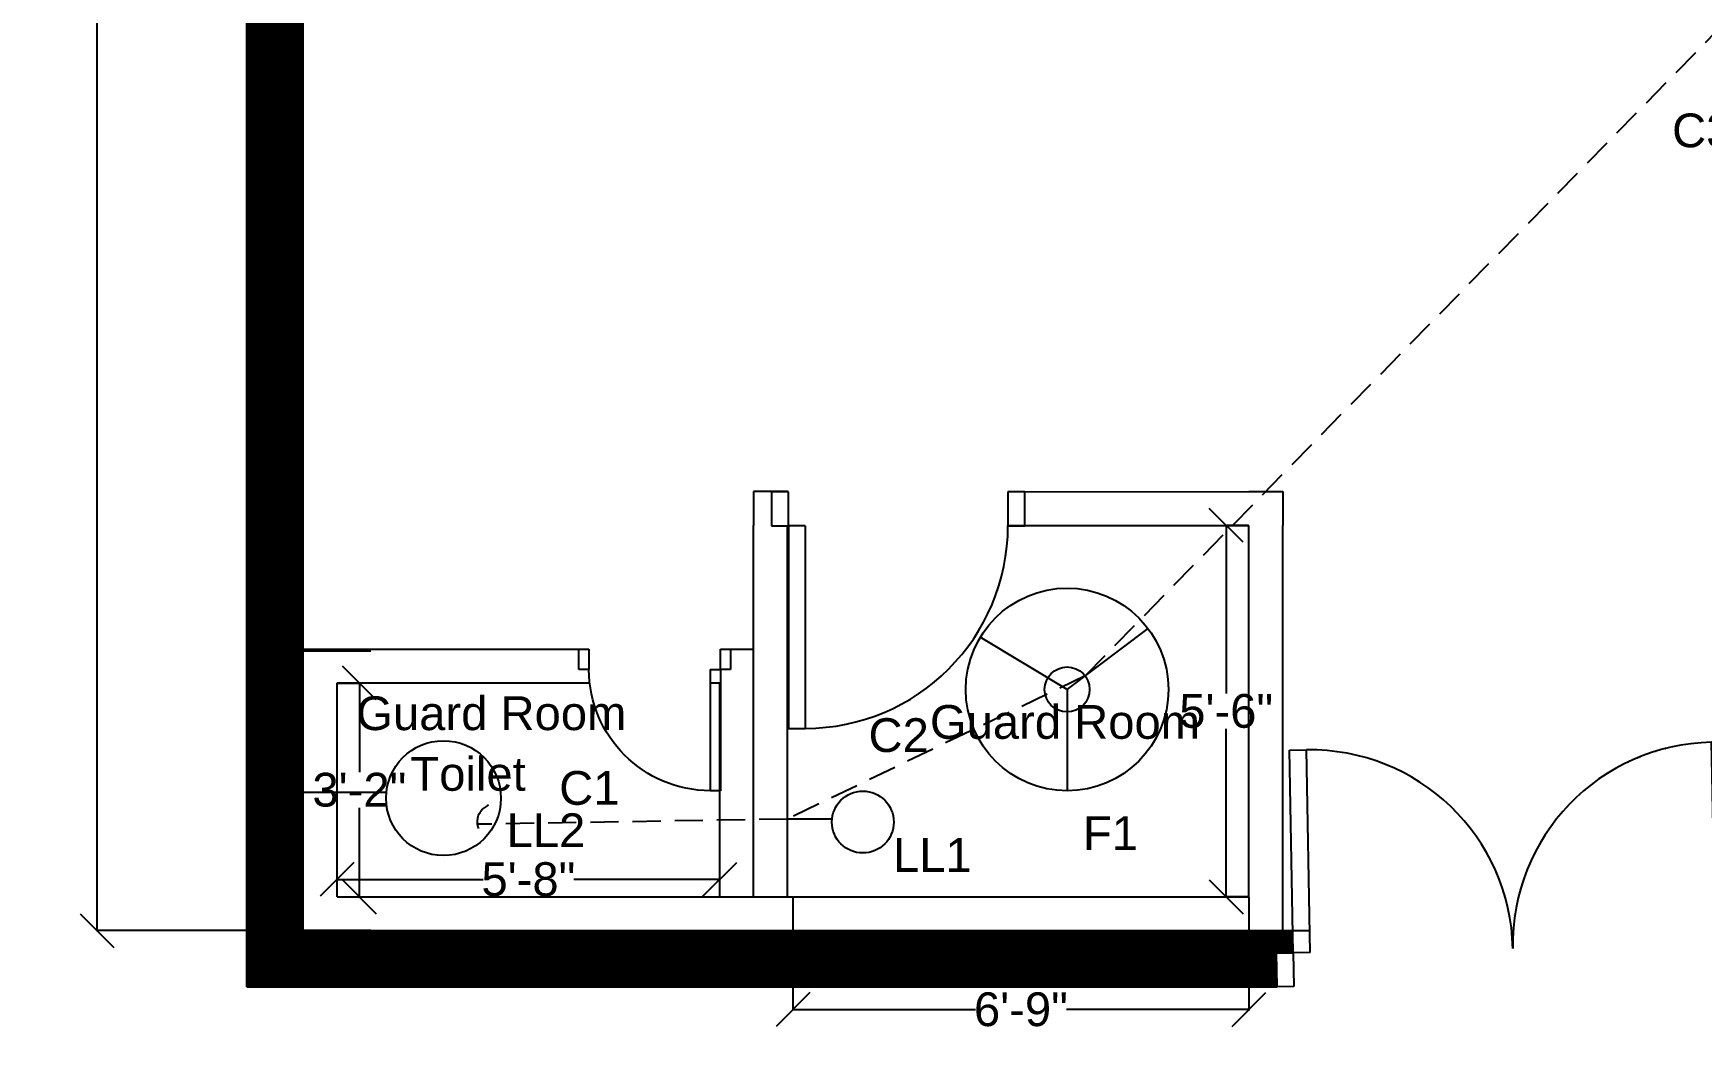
# Model space of a CAD drawing. Header units: inches. Extents: x 79 to 11386, y 236 to 3106.
# Drawn here: x 1384.3 to 1680.7, y 316.2 to 493.5 of the extents above; entities that cross this region are included whole.
import ezdxf

# ---------------------------------------------------------------- set-up
doc = ezdxf.new("R2010")
doc.units = ezdxf.units.IN
doc.header["$LTSCALE"] = 20
doc.header["$MEASUREMENT"] = 0
doc.linetypes.add('HIDDEN', pattern=[0.375, 0.25, -0.125])
for name, color, linetype in [('appliances', 180, 'Continuous'), ('Conduit', 100, 'HIDDEN'), ('dimension', 11, 'Continuous'), ('door_window', 30, 'Continuous'), ('emergency_conduit', 210, 'HIDDEN'), ('hatch', 8, 'Continuous'), ('Text layer', 200, 'HIDDEN')]:
    doc.layers.add(name, color=color, linetype=linetype)
doc.styles.get("Standard").update_dxf_attribs({"font": 'arial.ttf', "height": 6})
doc.dimstyles.get("Standard").update_dxf_attribs({"dimtxt": 6, "dimasz": 6, "dimexe": 0.18, "dimexo": 0.0625, "dimgap": 0.09, "dimtad": 0, "dimtih": 1, "dimtoh": 1, "dimdec": 4, "dimzin": 0, "dimdsep": 46, "dimlunit": 4, "dimtxsty": 'Standard', "dimblk": 'OBLIQUE', "dimcen": 0.09, "dimadec": 0, "dimazin": 0, "dimtfac": 1, "dimtdec": 4, "dimtofl": 0, "dimtmove": 0, "dimatfit": 3, "dimfxl": 1, "dimtolj": 1, "dimtzin": 0, "dimarcsym": 0})

# ---------------------------------------------------------------- blocks, each defined once
blk = doc.blocks.new('door_large')
at = {"layer": 'door_window'}
for p, q in [((3, 6), (3, 42)), ((3, 42), (6, 42)), ((6, 6), (6, 42)), ((78, 6), (78, 42)), ((81, 42), (78, 42)), ((81, 6), (81, 42)), ((0, 0), (0, 6)), ((0, 6), (3, 6)), ((6, 6), (3, 6)), ((3, 6), (3, 0)), ((78, 6), (81, 6)), ((81, 6), (81, 0)), ((84, 6), (81, 6)), ((84, 0), (84, 6)), ((3, 0), (0, 0)), ((81, 0), (84, 0))]:
    blk.add_line(p, q, dxfattribs=at)
for centre, start, end in [((6, 6), 0, 90), ((78, 6), 90, 180)]:
    blk.add_arc(centre, 36, start, end, dxfattribs=at)
blk = doc.blocks.new('door_small')
at = {"layer": 'door_window'}
for p, q in [((39, 6), (39, 42)), ((42, 42), (39, 42)), ((42, 6), (42, 42)), ((3, 6), (0, 6)), ((0, 6), (0, 0)), ((3, 0), (3, 6)), ((39, 6), (42, 6)), ((42, 6), (42, 0)), ((45, 6), (42, 6)), ((45, 0), (45, 6)), ((0, 0), (3, 0)), ((42, 0), (45, 0))]:
    blk.add_line(p, q, dxfattribs=at)
blk.add_arc((39, 6), 36, 90, 180, dxfattribs=at)
blk = doc.blocks.new('A$C6edd7745')
at = {"layer": 'appliances'}
blk.add_line((11.18, 20.35), (11.18, 35.11), dxfattribs=at)
blk.add_circle((10.2, 10.2), 10.2, dxfattribs=at)
blk = doc.blocks.new('_Oblique')
at = {"color": 0, "linetype": 'ByBlock', "lineweight": -2}
blk.add_line((-0.5, -0.5), (0.5, 0.5), dxfattribs=at)
blk = doc.blocks.new('*D109')
at = {"layer": 'Defpoints', "color": 0, "transparency": 16777216}
for p in [(1432.24, 997.1), (1395.6, 334.1), (1432.24, 334.1)]:
    blk.add_point(p, dxfattribs=at)
at = {"layer": 'dimension', "color": 0, "lineweight": -2, "transparency": 16777216}
for p, q in [((1432.18, 997.1), (1395.42, 997.1)), ((1395.6, 997.1), (1395.6, 668.76)), ((1395.6, 334.1), (1395.6, 662.45)), ((1432.18, 334.1), (1395.42, 334.1))]:
    blk.add_line(p, q, dxfattribs=at)
at = {"layer": 'dimension', "color": 0, "lineweight": -2, "transparency": 16777216, "xscale": 6, "yscale": 6, "zscale": 6}
for p, rotation in [((1395.6, 997.1), 90), ((1395.6, 334.1), 270)]:
    blk.add_blockref('_Oblique', p, dxfattribs=dict(at, rotation=rotation))
at = {"layer": 'dimension', "color": 0, "transparency": 16777216, "insert": (1395.6, 665.6), "char_height": 6, "attachment_point": 5}
blk.add_mtext('\\A1;55\'-3"', dxfattribs=at)
blk = doc.blocks.new('*D110')
at = {"layer": 'Defpoints', "color": 0, "transparency": 16777216}
for p in [(1438.24, 378.1), (1442.21, 378.1), (1438.24, 340.1)]:
    blk.add_point(p, dxfattribs=at)
at = {"layer": 'dimension', "color": 0, "lineweight": -2, "transparency": 16777216}
for p, q in [((1438.3, 378.1), (1442.39, 378.1)), ((1442.21, 378.1), (1442.21, 362.26)), ((1442.21, 340.1), (1442.21, 355.95)), ((1438.3, 340.1), (1442.39, 340.1))]:
    blk.add_line(p, q, dxfattribs=at)
at = {"layer": 'dimension', "color": 0, "lineweight": -2, "transparency": 16777216, "xscale": 6, "yscale": 6, "zscale": 6}
for p, rotation in [((1442.21, 378.1), 90), ((1442.21, 340.1), 270)]:
    blk.add_blockref('_Oblique', p, dxfattribs=dict(at, rotation=rotation))
at = {"layer": 'dimension', "color": 0, "transparency": 16777216, "insert": (1442.21, 359.1), "char_height": 6, "attachment_point": 5}
blk.add_mtext('\\A1;3\'-2"', dxfattribs=at)
blk = doc.blocks.new('*D111')
at = {"layer": 'Defpoints', "color": 0, "transparency": 16777216}
for p in [(1506.24, 343.21), (1438.24, 340.1), (1506.24, 340.1)]:
    blk.add_point(p, dxfattribs=at)
at = {"layer": 'dimension', "color": 0, "lineweight": -2, "transparency": 16777216}
for p, q in [((1438.24, 340.16), (1438.24, 343.39)), ((1438.24, 343.21), (1464.18, 343.21)), ((1506.24, 343.21), (1480.31, 343.21)), ((1506.24, 340.16), (1506.24, 343.39))]:
    blk.add_line(p, q, dxfattribs=at)
at = {"layer": 'dimension', "color": 0, "lineweight": -2, "transparency": 16777216, "xscale": 6, "yscale": 6, "zscale": 6, "rotation": 180}
blk.add_blockref('_Oblique', (1438.24, 343.21), dxfattribs=at)
at = {"layer": 'dimension', "color": 0, "lineweight": -2, "transparency": 16777216, "xscale": 6, "yscale": 6, "zscale": 6}
blk.add_blockref('_Oblique', (1506.24, 343.21), dxfattribs=at)
at = {"layer": 'dimension', "color": 0, "transparency": 16777216, "insert": (1472.24, 343.21), "char_height": 6, "attachment_point": 5}
blk.add_mtext('\\A1;5\'-8"', dxfattribs=at)
blk = doc.blocks.new('*D112')
at = {"layer": 'Defpoints', "color": 0, "transparency": 16777216}
for p in [(1519.24, 340.1), (1600.24, 340.1), (1600.24, 320.09)]:
    blk.add_point(p, dxfattribs=at)
at = {"layer": 'dimension', "color": 0, "lineweight": -2, "transparency": 16777216}
for p, q in [((1519.24, 340.04), (1519.24, 319.91)), ((1600.24, 340.04), (1600.24, 319.91)), ((1519.24, 320.09), (1551.66, 320.09)), ((1600.24, 320.09), (1567.82, 320.09))]:
    blk.add_line(p, q, dxfattribs=at)
at = {"layer": 'dimension', "color": 0, "lineweight": -2, "transparency": 16777216, "xscale": 6, "yscale": 6, "zscale": 6, "rotation": 180}
blk.add_blockref('_Oblique', (1519.24, 320.09), dxfattribs=at)
at = {"layer": 'dimension', "color": 0, "lineweight": -2, "transparency": 16777216, "xscale": 6, "yscale": 6, "zscale": 6}
blk.add_blockref('_Oblique', (1600.24, 320.09), dxfattribs=at)
at = {"layer": 'dimension', "color": 0, "transparency": 16777216, "insert": (1559.74, 320.09), "char_height": 6, "attachment_point": 5}
blk.add_mtext('\\A1;6\'-9"', dxfattribs=at)
blk = doc.blocks.new('*D113')
at = {"layer": 'Defpoints', "color": 0, "transparency": 16777216}
for p in [(1600.24, 406.1), (1596.21, 340.1), (1600.24, 340.1)]:
    blk.add_point(p, dxfattribs=at)
at = {"layer": 'dimension', "color": 0, "lineweight": -2, "transparency": 16777216}
for p, q in [((1600.18, 406.1), (1596.03, 406.1)), ((1596.21, 406.1), (1596.21, 376.26)), ((1596.21, 340.1), (1596.21, 369.95)), ((1600.18, 340.1), (1596.03, 340.1))]:
    blk.add_line(p, q, dxfattribs=at)
at = {"layer": 'dimension', "color": 0, "lineweight": -2, "transparency": 16777216, "xscale": 6, "yscale": 6, "zscale": 6}
for p, rotation in [((1596.21, 406.1), 90), ((1596.21, 340.1), 270)]:
    blk.add_blockref('_Oblique', p, dxfattribs=dict(at, rotation=rotation))
at = {"layer": 'dimension', "color": 0, "transparency": 16777216, "insert": (1596.21, 373.1), "char_height": 6, "attachment_point": 5}
blk.add_mtext('\\A1;5\'-6"', dxfattribs=at)

msp = doc.modelspace()

# ---------------------------------------------------------------- hatches: boundary and pattern name
at = {"layer": 'hatch'}
h = msp.add_hatch(dxfattribs=at)
h.set_pattern_fill('ANSI31', color=256)
h.paths.add_polyline_path([(1552.24168, 1007.10249), (1422.24168, 1007.10249), (1422.24168, 880.10249), (1422.24168, 755.10249), (1422.24168, 324.10249), (1605.24168, 324.10249), (1605.12798, 330.10141), (1608.12744, 330.15826), (1608.05268, 334.10249), (1432.24168, 334.10249), (1432.24168, 997.10249), (1552.24168, 997.10249)])
h.paths.add_polyline_path([(2266.24168, 1007.10249), (2256.24168, 1007.10249), (2135.24168, 1007.10249), (2131.24168, 1007.10249), (2125.24168, 1007.10249), (1985.24168, 1007.10249), (1672.24168, 1007.10249), (1672.24168, 997.10249), (1703.24168, 997.10249), (1709.24168, 997.10249), (1713.24168, 997.10249), (2125.24168, 997.10249), (2131.24168, 997.10249), (2256.24168, 997.10249), (2256.24168, 880.10249), (2256.24168, 876.10249), (2256.24168, 874.10249), (2256.24168, 527.10249), (2256.24168, 521.10249), (2256.24168, 334.10249), (2266.24168, 334.10249), (2266.24168, 364.10249)])
h.paths.add_polyline_path([(2266.24168, 334.10249), (2256.24168, 334.10249), (1686.06669, 334.10249), (1686.11343, 331.63635), (1689.11289, 331.6932), (1689.22659, 325.69428), (1686.22713, 325.63743), (1686.11343, 331.63635), (1683.11397, 331.5795), (1682.43178, 367.57304, 0.414213562), (1647.12044, 330.89731, 0.414213562), (1610.4447, 366.20865), (1611.1269, 330.21511), (1608.12744, 330.15826), (1608.24221, 324.10249), (1783.24168, 324.10249), (1937.24168, 324.10249), (2084.24168, 324.10249), (2266.24168, 324.10249)])
h.paths.add_polyline_path([(1610.4447, 366.20865), (1611.05322, 334.10249), (1646.9164, 334.10249, 0.388310072)], flags=17)
h.paths.add_polyline_path([(1682.43178, 367.57304, 0.38835357), (1647.20249, 334.10249), (1669.24168, 334.10249), (1675.24168, 334.10249), (1683.06615, 334.10249)], flags=17)
h.paths.add_polyline_path([(1686.11343, 331.63635), (1683.11397, 331.5795), (1683.06615, 334.10249), (1675.24168, 334.10249), (1669.24168, 334.10249), (1647.20249, 334.10249, 0.022276556), (1647.12044, 330.89731, 0.022314373), (1646.9164, 334.10249), (1611.05322, 334.10249), (1611.1269, 330.21511), (1608.12744, 330.15826), (1608.24221, 324.10249), (1783.24168, 324.10249), (1937.24168, 324.10249), (2084.24168, 324.10249), (2266.24168, 324.10249), (2266.24168, 334.10249), (2256.24168, 334.10249), (1686.06669, 334.10249), (1686.11343, 331.63635), (1689.11289, 331.6932), (1689.22659, 325.69428), (1686.22713, 325.63743)], flags=17)

# ---------------------------------------------------------------- linework, layer by layer
for p, q in [((1422.24168, 324.10249), (1422.24168, 1007.10249)), ((1432.24168, 334.10249), (1432.24168, 997.10249)), ((1512.24172, 412.10249), (1512.24168, 406.10249)), ((1518.24168, 412.10249), (1512.24172, 412.10249)), ((1557.43425, 412.04398), (1600.24168, 412.10249)), ((1600.24168, 412.10249), (1606.24168, 412.10249)), ((1606.24168, 412.10249), (1606.24168, 406.10249)), ((1512.24168, 340.10249), (1512.24168, 406.10249)), ((1518.24168, 340.10249), (1518.24168, 406.10249)), ((1518.24168, 406.10249), (1518.43425, 406.10249)), ((1518.24168, 406.10249), (1518.43425, 406.10249)), ((1557.43425, 406.10249), (1600.24168, 406.10249)), ((1557.43425, 406.10249), (1600.24168, 406.10249)), ((1600.24168, 340.10249), (1600.24168, 406.10249)), ((1606.24168, 334.10249), (1606.24168, 406.10249)), ((1432.24168, 384.10249), (1483.00254, 384.10249)), ((1506.33978, 384.10249), (1512.24168, 384.10249)), ((1518.24168, 384.10249), (1518.43425, 384.10249)), ((1438.24168, 340.10249), (1438.24168, 378.10249)), ((1438.24168, 378.10249), (1483.13773, 378.10249)), ((1504.5446, 378.10249), (1506.24168, 378.10249)), ((1506.24168, 340.10249), (1506.24168, 378.10249)), ((1518.24168, 378.10249), (1518.43425, 378.10249)), ((1438.24168, 340.10249), (1600.24168, 340.10249)), ((1518.24168, 340.10249), (1600.24168, 340.10249)), ((1432.24168, 334.10249), (1611.05322, 334.10249)), ((1646.9164, 334.10249), (1647.20249, 334.10249)), ((1422.24168, 324.10249), (1605.24168, 324.10249)), ((1422.24168, 324.10249), (1605.24168, 324.10249)), ((1605.24168, 324.10249), (1422.24168, 324.10249))]:
    msp.add_line(p, q)
at = {"layer": 'appliances'}
for p, q in [((1567.94389, 376.95776), (1552.50839, 386.21763)), ((1567.94389, 376.95776), (1582.32612, 387.78141)), ((1432.24168, 383.79495), (1444.24168, 383.79495)), ((1432.24168, 383.79495), (1444.24168, 383.79495)), ((1567.94389, 376.95776), (1567.93676, 358.95776)), ((1567.94389, 376.95776), (1567.94389, 376.95776)), ((1444.24168, 334.10249), (1432.24168, 334.10249)), ((1444.24168, 334.10249), (1432.24168, 334.10249))]:
    msp.add_line(p, q, dxfattribs=at)
for radius in [18, 4]:
    msp.add_circle((1567.94389, 376.95776), radius, dxfattribs=at)
at = {"layer": 'Conduit'}
for p, q in [((1758.27125, 570.47341), (1571.13994, 379.36302)), ((1571.13994, 379.36302), (1518.24168, 353.91826)), ((1518.24168, 353.91826), (1463.15902, 352.99959))]:
    msp.add_line(p, q, dxfattribs=at)
msp.add_arc((1466.33952, 353.39172), 3.20458, 111.8684015, 238.5091142, dxfattribs=at)

# ---------------------------------------------------------------- block references
for name, p, rotation in [('door_small', (1560.43425, 412.04398), 180), ('door_large', (1605.24168, 324.10249), 1.085812590712945)]:
    msp.add_blockref(name, p, dxfattribs=dict(rotation=rotation))
at = {"layer": 'door_window', "xscale": -0.5983907398037831, "yscale": 0.5983907398037831, "zscale": 0.5983907398037831, "rotation": 180}
msp.add_blockref('door_small', (1481.20737, 384.10249), dxfattribs=at)
at = {"layer": 'emergency_conduit', "rotation": 90}
msp.add_blockref('A$C6edd7745', (1467.35635, 347.44406), dxfattribs=at)
at = {"layer": 'emergency_conduit', "xscale": 0.5382878018271064, "yscale": 0.5382878018271064, "zscale": 0.5382878018271064, "rotation": 90}
msp.add_blockref('A$C6edd7745', (1537.14348, 347.90061), dxfattribs=at)

# ---------------------------------------------------------------- texts
at = {"layer": 'appliances', "char_height": 6, "attachment_point": 1}
for s, width, insert in [('LL2', 6.1853176, (1468.36446, 354.94484)), ('F1', 9.8807711, (1570.74992, 354.43535)), ('LL1', 6.1853176, (1537.01557, 350.54354))]:
    msp.add_mtext_dynamic_manual_height_columns(s, width=width, gutter_width=30, heights=[0], dxfattribs=dict(at, insert=insert))
at = {"layer": 'Conduit', "char_height": 6, "attachment_point": 1}
for s, width, insert in [('C3', 44.6635037, (1675.42189, 479.29279)), ('C2', 11.2194813, (1532.66593, 371.84092)), ('C1', 12.9950858, (1477.70526, 362.45767))]:
    msp.add_mtext_dynamic_manual_height_columns(s, width=width, gutter_width=30, heights=[0], dxfattribs=dict(at, insert=insert))
at = {"layer": 'Text layer', "char_height": 6, "attachment_point": 1}
for s, width, insert in [('Guard Room', 61.8915705, (1441.66512, 375.73159)), ('Guard Room', 61.8915705, (1543.57745, 374.18336)), ('Toilet', 46.1754323, (1451.27674, 364.95314))]:
    msp.add_mtext_dynamic_manual_height_columns(s, width=width, gutter_width=1, heights=[0], dxfattribs=dict(at, insert=insert))

# ---------------------------------------------------------------- dimensions: what is measured, and where the dimension line sits
at = {"layer": 'dimension'}
for base, p1, p2, picture, middle in [((1395.60476, 334.10249), (1432.24168, 997.10249), (1432.24168, 334.10249), '*D109', (1395.60476, 665.60249)), ((1596.21294, 340.10249), (1600.24168, 406.10249), (1600.24168, 340.10249), '*D113', (1596.21294, 373.10249)), ((1442.20541, 378.10249), (1438.24168, 340.10249), (1438.24168, 378.10249), '*D110', (1442.20541, 359.10249))]:
    dim = msp.add_linear_dim(base=base, p1=p1, p2=p2, angle=90, dimstyle='Standard', dxfattribs=at)
    dim.commit()
    dim.dimension.update_dxf_attribs({"geometry": picture, "text_midpoint": middle})
dim = msp.add_aligned_dim(p1=(1438.24168, 340.10249), p2=(1506.24168, 340.10249), distance=3.10353, dimstyle='Standard', dxfattribs=at)
dim.commit()
dim.dimension.update_dxf_attribs({"geometry": '*D111', "text_midpoint": (1472.24168, 343.20602)})
dim = msp.add_linear_dim(base=(1600.24168, 320.08991), p1=(1519.24168, 340.10249), p2=(1600.24168, 340.10249), dimstyle='Standard', dxfattribs=at)
dim.commit()
dim.dimension.update_dxf_attribs({"geometry": '*D112', "text_midpoint": (1559.74168, 320.08991)})

doc.saveas('drawing.dxf')
